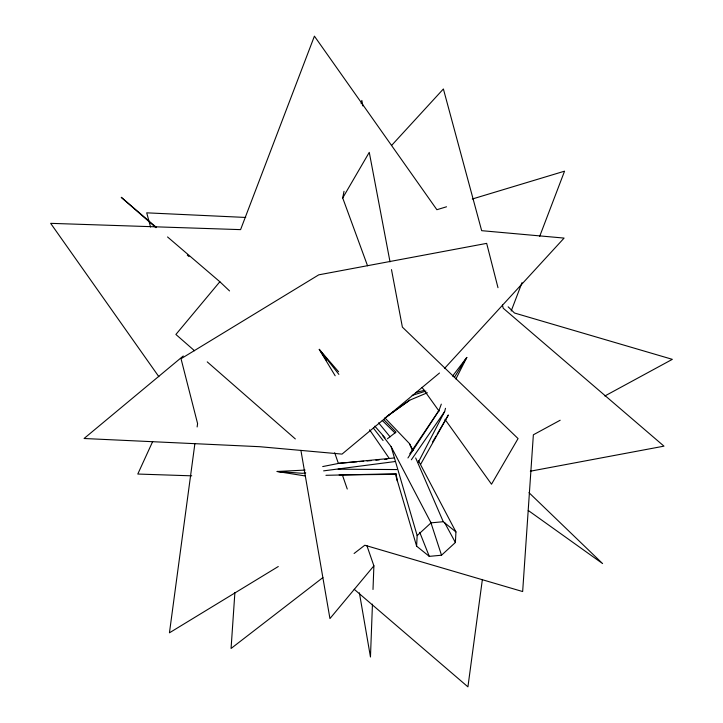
<?xml version="1.0" encoding="UTF-8"?>
<svg xmlns="http://www.w3.org/2000/svg" width="723" height="723" viewBox="0 0 723 723"><rect width="100%" height="100%" fill="white"/><g stroke="black" fill="none" stroke-linecap="round" stroke-linejoin="round"><path stroke-width="1.08" d="M372.453 604.112L370.465 656.999L359.385 592.824M373.005 589.48L373.89 565.847L366.868 545.576M418.337 460.461L455.942 531.929L455.391 542.494L441.518 555.219L429.281 556.367L416.611 546.145L417.162 535.58L391.143 446.678L382.901 436.005M234.894 592.48L231.071 648.468L322.901 577.578M194.876 443.732L169.444 632.815L278.283 566.525M197.135 426.95L197.587 423.597L181.03 358.735L318.762 274.839L486.669 243.371L497.984 287.691M482.377 579.439L467.926 686.85L354.207 589.281M305.052 475.933L277.207 471.495L305.088 470.077M367.546 265.784L342.711 197.966L344.012 191.315M361.184 103.751L361.834 100.425L362.883 105.956M418.373 462.151L444.654 411.532L445.504 408.305M407.944 457.957L438.997 410.474L441.301 404.139M511.188 311.017L522.024 282.63M539.683 236.358L564.555 171.17L472.282 199.015M152.661 441.563L137.786 474.044L191.731 475.833M455.906 378.96L466.805 357.451L454.351 377.379M420.578 464.446L448.359 414.993L437.144 434.216M342.711 197.966L369.272 152.336L390.022 261.862M432.652 441.898L436.014 436.132M463.298 362.973L466.787 357.469L452.535 376.114M409.724 453.881L438.997 410.474M411.351 459.792L444.654 411.532M167.537 236.954L219.855 281.744L175.897 334.46L194.532 350.763M373.89 565.847L329.941 618.572L300.913 450.393M391.577 145.45L443.389 88.965L481.663 230.673L564.094 238.084L444.473 368.486M417.162 535.58L431.035 522.856L443.262 521.708L455.942 531.929M387.392 438.807L396.023 432.101L383.57 419.358M183.262 355.978L84.067 438.5L259.593 446.697L342.024 454.107L439.494 373.014M354.107 553.484L364.808 545.223L522.657 591.55L533.366 434.794L560.171 420.244M385.992 417.198L409.697 400.199L427.374 392.761M386.859 416.421L409.697 400.199M604.844 395.987L672.345 359.34L514.496 313.014L508.152 306.814M412.155 395.391L425.928 391.08M446.534 206.787L436.882 209.706L314.415 36.15L240.587 229.634L50.655 223.344L158.861 376.692M415.861 392.526L424.518 390.293M322.702 466.57L339.214 463.289L394.433 457.966M530.321 471.206L663.985 446.154L503.226 308.233L502.404 304.989M323.615 470.863L394.749 461.59M305.739 472.914L302.386 473.303L277.225 471.441M339.214 463.289L356.99 461.789M359.214 461.599L363.66 461.229M366.995 460.949L371.441 460.569M375.888 460.199L379.214 459.918M384.772 459.448L386.995 459.259M325.937 475.309L396.24 473.755M339.123 474.921L396.584 474.342M338.147 469.2L396.764 469.552M245.73 217.451L146.715 212.833L150.538 227.004M277.234 471.495L282.675 471.848M528.224 510.447L602.593 563.579L528.974 492.652M156.394 227.402L121.229 197.298L155.96 227.682M187.302 255.102L188.992 256.584M207.239 361.88L295.336 438.942M219.855 281.744L229.553 290.935M382.25 420.47L395.002 432.969M384.753 417.758L409.453 443.588L413.113 450.537M338.572 371.758L319.223 349.363L335.174 375.779M374.803 426.145L385.043 437.813M338.87 374.387L319.277 349.326L326.435 360.325M378.626 422.838L390.049 436.809M373.393 428.097L383.073 440.533M422.015 387.347L439.06 411.107M444.961 419.331L491.504 484.211L518.066 438.581L402.386 327.13L391.486 269.607M369.589 429.796L389.363 458.572M444.636 522.666L455.391 542.494M391.143 446.678L431.035 522.856M409.453 443.588L412.571 450.781M415.689 457.975L443.262 521.708M419.738 532.327L429.281 556.367M334.686 452.752L338.382 463.416M342.449 475.156L347.257 489.028M430.736 522.142L441.518 555.219M395.4 474.116L416.611 546.145M396.403 475.635L397.261 480.967"/></g></svg>
